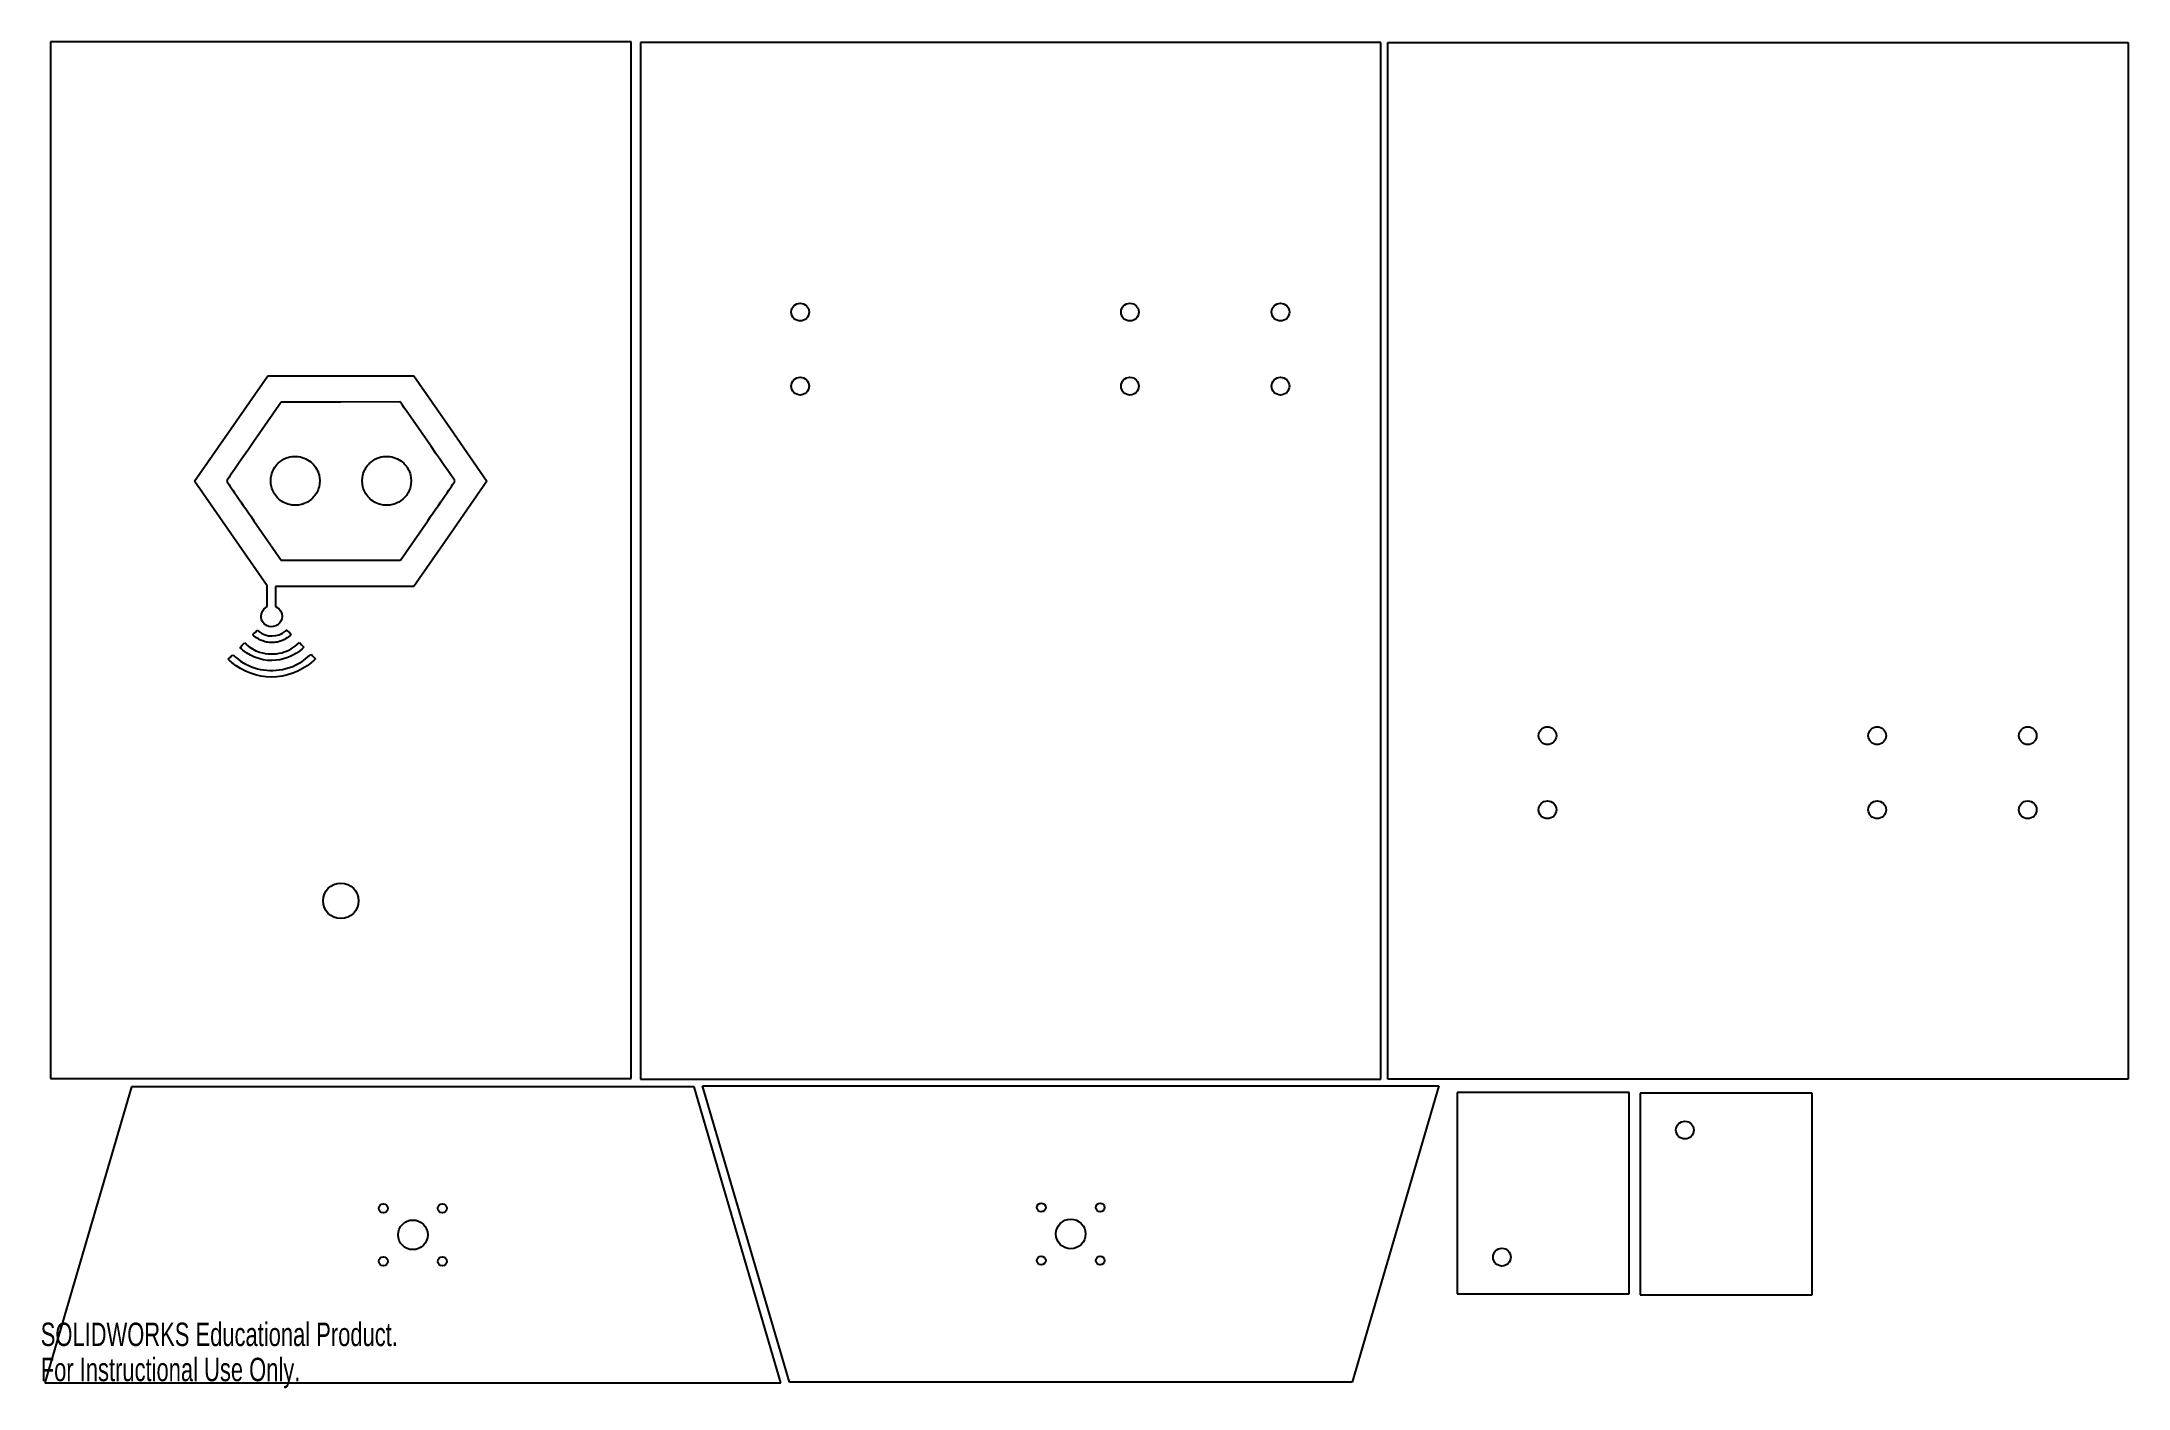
# Model space of a CAD drawing. Header units: millimetres. Extents: x 0 to 705, y 0 to 454.
import ezdxf

# ---------------------------------------------------------------- set-up
doc = ezdxf.new("R2010")
doc.units = ezdxf.units.MM
doc.styles.add('SLDTEXTSTYLE0', font='TXT', dxfattribs={"width": 0.7})

msp = doc.modelspace()

# ---------------------------------------------------------------- linework, layer by layer
at = {"color": 7, "linetype": 'Continuous', "lineweight": 25}
for p, q in [((199.3, 454.46), (3.3, 454.46)), ((3.3, 454.46), (3.3, 104.46)), ((199.3, 104.46), (199.3, 454.46)), ((452.43, 454.2), (202.43, 454.2)), ((202.43, 454.2), (202.43, 104.2)), ((452.43, 104.2), (452.43, 454.2)), ((454.7, 454.2), (704.7, 454.2)), ((454.7, 104.2), (454.7, 454.2)), ((704.7, 454.2), (704.7, 104.2)), ((64.29, 323.91), (76.61, 341.67)), ((76.61, 341.67), (126, 341.67)), ((126, 341.67), (138.32, 323.91)), ((81.21, 332.82), (71.97, 319.5)), ((101.28, 332.84), (81.21, 332.82)), ((121.36, 332.86), (101.28, 332.84)), ((122.14, 331.74), (121.36, 332.86)), ((51.96, 306.14), (64.29, 323.91)), ((138.32, 323.91), (150.64, 306.14)), ((64.22, 288.48), (51.96, 306.14)), ((150.64, 306.14), (138.32, 288.37)), ((71.97, 292.78), (81.21, 279.46)), ((121.4, 279.46), (130.64, 292.78)), ((76.48, 270.83), (64.22, 288.48)), ((138.32, 288.37), (126, 270.61)), ((81.21, 279.46), (121.4, 279.46)), ((76.47, 263.76), (76.48, 270.83)), ((126, 270.61), (79.3, 270.6)), ((79.3, 270.6), (79.3, 263.84)), ((75.97, 263.46), (76.47, 263.76)), ((79.3, 263.84), (79.84, 263.49)), ((72.37, 255.07), (73.11, 255.79)), ((73.11, 255.79), (73.58, 255.41)), ((83.82, 255.1), (84.59, 254.32)), ((84.59, 254.32), (84.08, 253.89)), ((63.3, 246), (64.04, 246.75)), ((67.27, 249.97), (68.03, 250.73)), ((67.44, 249.78), (67.27, 249.97)), ((68.03, 250.73), (68.8, 251.49)), ((68.8, 251.49), (69.31, 251.04)), ((86.58, 251), (87.3, 251.62)), ((87.3, 251.62), (88.07, 250.85)), ((88.07, 250.85), (88.84, 250.08)), ((88.84, 250.08), (88.28, 249.57)), ((92, 246.92), (92.74, 246.17)), ((63.47, 245.81), (63.3, 246)), ((92.74, 246.17), (92.48, 245.9)), ((30.65, 101.7), (1.37, 1.7)), ((3.3, 104.46), (199.3, 104.46)), ((220.59, 101.7), (30.65, 101.7)), ((202.43, 104.2), (452.43, 104.2)), ((249.87, 1.7), (220.59, 101.7)), ((223.45, 101.99), (471.95, 101.99)), ((252.73, 1.99), (223.45, 101.99)), ((471.95, 101.99), (442.67, 1.99)), ((704.7, 104.2), (454.7, 104.2)), ((536.2, 99.77), (478.2, 99.77)), ((478.2, 99.77), (478.2, 31.77)), ((536.2, 31.77), (536.2, 99.77)), ((597.95, 99.48), (539.95, 99.48)), ((539.95, 99.48), (539.95, 31.48)), ((597.95, 31.48), (597.95, 99.48)), ((478.2, 31.77), (536.2, 31.77)), ((539.95, 31.48), (597.95, 31.48)), ((1.37, 1.7), (249.87, 1.7)), ((442.67, 1.99), (252.73, 1.99))]:
    msp.add_line(p, q, dxfattribs=at)
for centre, radius in [((256.36, 363.2), 3), ((367.67, 363.2), 3), ((418.5, 363.2), 3), ((256.36, 338.2), 3), ((367.67, 338.2), 3), ((418.5, 338.2), 3), ((508.63, 220.2), 3), ((619.94, 220.2), 3), ((670.77, 220.2), 3), ((508.63, 195.2), 3), ((619.94, 195.2), 3), ((670.77, 195.2), 3), ((101.3, 164.46), 6), ((555.02, 87.05), 3), ((115.67, 60.65), 1.5), ((125.62, 51.7), 5), ((135.57, 60.65), 1.5), ((337.75, 60.94), 1.5), ((347.7, 51.99), 5), ((357.65, 60.94), 1.5), ((115.67, 42.75), 1.5), ((135.57, 42.75), 1.5), ((337.75, 43.04), 1.5), ((357.65, 43.04), 1.5), ((493.25, 44.17), 3)]:
    msp.add_circle(centre, radius, dxfattribs=at)
for points in [[(139.85, 306.19), (139.83, 306.26), (124.55, 328.31), (122.14, 331.74)], [(71.97, 319.5), (66.88, 312.18), (62.72, 306.17), (62.72, 306.14)], [(77.87, 308.2), (78.25, 309.72), (79.02, 311.04), (80.15, 312.15)], [(80.15, 312.15), (81.71, 313.66), (83.47, 314.4), (85.65, 314.47)], [(85.65, 314.47), (86.21, 314.49), (86.78, 314.49), (86.93, 314.46)], [(86.93, 314.46), (88.86, 314.16), (90.36, 313.43), (91.68, 312.15)], [(91.68, 312.15), (92.81, 311.04), (93.58, 309.72), (93.96, 308.2)], [(108.74, 308.2), (109.12, 309.72), (109.88, 311.04), (111.02, 312.15)], [(111.02, 312.15), (112.57, 313.66), (114.34, 314.4), (116.52, 314.47)], [(116.52, 314.47), (117.08, 314.49), (117.65, 314.49), (117.8, 314.46)], [(117.8, 314.46), (119.73, 314.16), (121.23, 313.43), (122.54, 312.15)], [(122.54, 312.15), (123.68, 311.04), (124.45, 309.72), (124.83, 308.2)], [(62.72, 306.14), (62.72, 306.12), (66.88, 300.1), (71.97, 292.78)], [(77.87, 304.26), (77.6, 305.36), (77.6, 307.1), (77.87, 308.2)], [(79.97, 300.49), (78.89, 301.63), (78.23, 302.81), (77.87, 304.26)], [(93.96, 304.26), (93.59, 302.8), (92.91, 301.57), (91.83, 300.47)], [(93.96, 308.2), (94.23, 307.1), (94.23, 305.36), (93.96, 304.26)], [(108.74, 304.26), (108.46, 305.36), (108.46, 307.1), (108.74, 308.2)], [(110.84, 300.49), (109.76, 301.63), (109.1, 302.81), (108.74, 304.26)], [(124.83, 304.26), (124.46, 302.8), (123.77, 301.57), (122.7, 300.47)], [(124.83, 308.2), (125.1, 307.1), (125.1, 305.36), (124.83, 304.26)], [(130.64, 292.78), (135.73, 300.1), (139.87, 306.14), (139.85, 306.19)], [(83.95, 298.19), (82.41, 298.57), (81.07, 299.35), (79.97, 300.49)], [(85.91, 297.99), (84.98, 297.99), (84.55, 298.03), (83.95, 298.19)], [(87.88, 298.19), (87.27, 298.03), (86.85, 297.99), (85.91, 297.99)], [(91.83, 300.47), (90.73, 299.33), (89.4, 298.57), (87.88, 298.19)], [(114.82, 298.19), (113.28, 298.57), (111.94, 299.35), (110.84, 300.49)], [(116.78, 297.99), (115.85, 297.99), (115.42, 298.03), (114.82, 298.19)], [(118.75, 298.19), (118.14, 298.03), (117.71, 297.99), (116.78, 297.99)], [(122.7, 300.47), (121.6, 299.33), (120.27, 298.57), (118.75, 298.19)], [(74.36, 260.5), (74.36, 261.62), (75.05, 262.87), (75.97, 263.46)], [(79.84, 263.49), (80.82, 262.86), (81.5, 261.64), (81.5, 260.5)], [(71.63, 254.27), (71.63, 254.31), (71.96, 254.67), (72.37, 255.07)], [(72.79, 253.26), (72.15, 253.69), (71.63, 254.15), (71.63, 254.27)], [(73.58, 255.41), (76.18, 253.3), (80.11, 253.34), (82.58, 255.51)], [(76.95, 257.09), (75.44, 257.55), (74.36, 258.97), (74.36, 260.5)], [(81.5, 260.5), (81.5, 258.17), (79.16, 256.42), (76.95, 257.09)], [(84.08, 253.89), (83.01, 252.98), (81.69, 252.3), (80.29, 251.93)], [(82.58, 255.51), (82.8, 255.71), (83, 255.87), (83.02, 255.87)], [(83.02, 255.87), (83.04, 255.87), (83.4, 255.52), (83.82, 255.1)], [(64.04, 246.75), (64.45, 247.16), (64.81, 247.49), (64.83, 247.49)], [(64.83, 247.49), (64.86, 247.49), (65.29, 247.13), (65.79, 246.7)], [(65.79, 246.7), (70.13, 242.96), (75.91, 241.44), (81.59, 242.57)], [(68.24, 249.07), (67.9, 249.36), (67.54, 249.67), (67.44, 249.78)], [(79.52, 245.64), (75.57, 245.2), (71.43, 246.46), (68.24, 249.07)], [(69.31, 251.04), (70.62, 249.91), (72.31, 248.93), (73.83, 248.43)], [(75.75, 251.93), (74.75, 252.19), (73.62, 252.71), (72.79, 253.26)], [(73.83, 248.43), (75.27, 247.95), (76.22, 247.81), (77.98, 247.81)], [(78.02, 251.7), (76.78, 251.7), (76.5, 251.73), (75.75, 251.93)], [(77.98, 247.81), (79.34, 247.81), (79.76, 247.84), (80.53, 248.01)], [(80.29, 251.93), (79.54, 251.73), (79.26, 251.7), (78.02, 251.7)], [(88.28, 249.57), (85.81, 247.33), (82.88, 246.02), (79.52, 245.64)], [(80.53, 248.01), (82.89, 248.52), (84.8, 249.46), (86.58, 251)], [(81.59, 242.57), (84.81, 243.2), (87.63, 244.59), (90.2, 246.8)], [(90.2, 246.8), (90.75, 247.28), (91.22, 247.67), (91.23, 247.67)], [(91.23, 247.67), (91.24, 247.67), (91.59, 247.33), (92, 246.92)], [(64.48, 244.91), (64.02, 245.3), (63.57, 245.7), (63.47, 245.81)], [(77.93, 240), (73.11, 240), (68.21, 241.79), (64.48, 244.91)], [(91.38, 244.92), (87.67, 241.79), (82.76, 240), (77.93, 240)], [(92.48, 245.9), (92.34, 245.75), (91.84, 245.3), (91.38, 244.92)]]:
    msp.add_open_spline(points, degree=3, dxfattribs=at)

# ---------------------------------------------------------------- texts
at = {"color": 7, "linetype": 'Continuous', "char_height": 7.9096, "attachment_point": 1, "style": 'SLDTEXTSTYLE0'}
for s, insert in [('SOLIDWORKS Educational Product.', (0, 22.06)), ('For Instructional Use Only.', (0, 10.2))]:
    msp.add_mtext(s, dxfattribs=dict(at, insert=insert))

doc.saveas('drawing.dxf')
